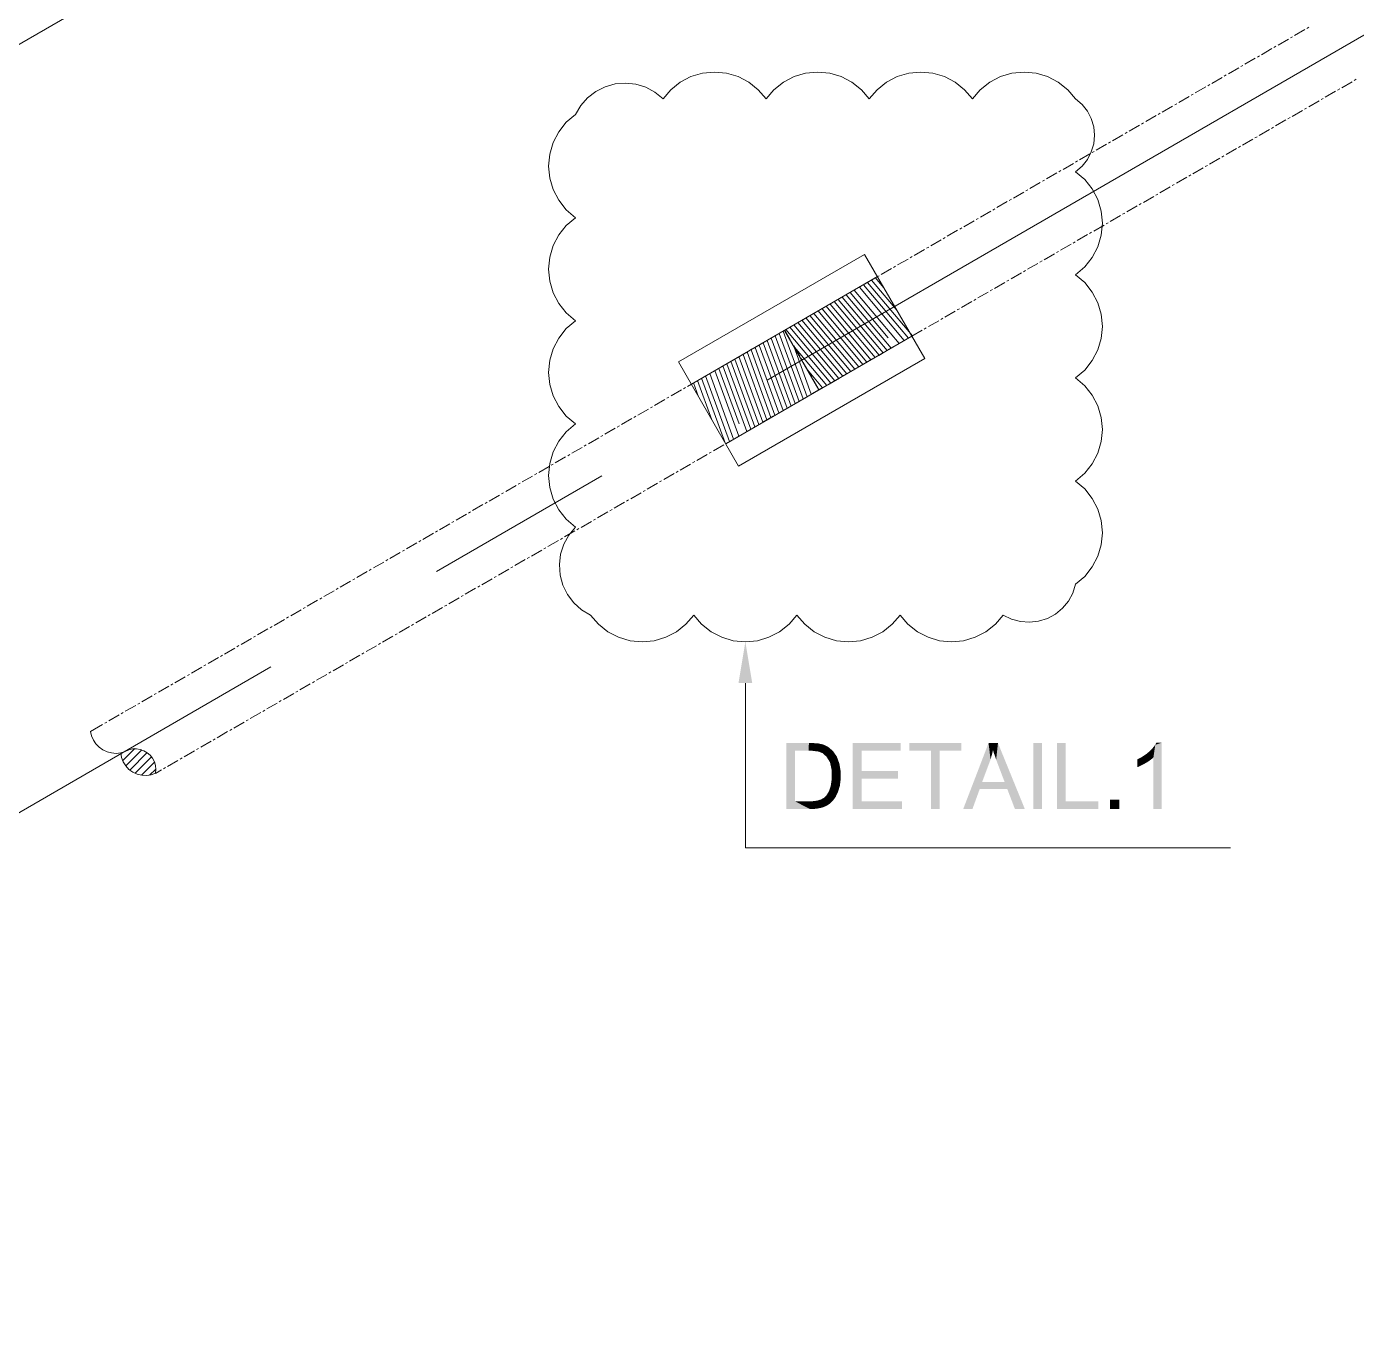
# Model space of a CAD drawing. Header units: millimetres. Extents: x 2 to 579, y 1 to 405.
# Drawn here: x 212.46 to 229.87, y 105.56 to 122.5 of the extents above; entities that cross this region are included whole.
import ezdxf

# ---------------------------------------------------------------- set-up
doc = ezdxf.new("R2010")
doc.units = ezdxf.units.MM
doc.linetypes.add('XKITLINE00', pattern=[0])
doc.layers.add('LinkedObject', color=7, linetype='Continuous', lineweight=0)

# ---------------------------------------------------------------- blocks, each defined once
blk = doc.blocks.new('*A4')
at = {"layer": 'LinkedObject'}
for color, points in [(6, [(221.958, 113.909), (221.778, 113.909), (221.868, 114.449)]), (7, [(222.402, 113.125), (222.516, 113.023), (222.402, 112.261)]), (7, [(222.697, 113.023), (222.402, 113.125), (222.699, 113.125)]), (7, [(222.516, 113.023), (222.402, 113.125), (222.697, 113.023)]), (7, [(222.402, 112.261), (222.516, 113.023), (222.516, 112.363)]), (7, [(222.699, 113.125), (222.748, 113.023), (222.697, 113.023)]), (7, [(222.749, 113.125), (222.748, 113.023), (222.699, 113.125)]), (7, [(222.749, 113.125), (222.822, 113.014), (222.748, 113.023)]), (7, [(222.826, 113.119), (222.822, 113.014), (222.749, 113.125)]), (7, [(222.853, 113.113), (222.822, 113.014), (222.826, 113.119)]), (7, [(222.853, 113.113), (222.845, 113.006), (222.822, 113.014)]), (7, [(222.845, 113.006), (222.853, 113.113), (222.877, 112.993)]), (7, [(222.953, 113.073), (222.853, 113.113), (222.89, 113.104)]), (7, [(222.979, 113.051), (222.853, 113.113), (222.953, 113.073)]), (7, [(222.931, 112.945), (222.853, 113.113), (222.979, 113.051)]), (7, [(222.877, 112.993), (222.853, 113.113), (222.931, 112.945)]), (7, [(222.979, 113.051), (222.953, 112.908), (222.931, 112.945)]), (7, [(223.013, 113.022), (222.953, 112.908), (222.979, 113.051)]), (7, [(223.065, 112.948), (222.953, 112.908), (223.013, 113.022)]), (7, [(223.388, 112.759), (223.274, 112.261), (223.274, 113.125)]), (7, [(223.388, 112.759), (223.274, 113.125), (223.388, 113.023)]), (7, [(223.899, 113.023), (223.274, 113.125), (223.899, 113.125)]), (7, [(223.388, 113.023), (223.274, 113.125), (223.899, 113.023)]), (7, [(224.012, 113.125), (224.296, 113.023), (224.012, 113.023)]), (7, [(224.41, 113.023), (224.296, 113.023), (224.012, 113.125)]), (7, [(224.41, 113.023), (224.012, 113.125), (224.696, 113.125)]), (7, [(224.296, 112.261), (224.41, 113.023), (224.41, 112.261)]), (7, [(224.296, 113.023), (224.41, 113.023), (224.296, 112.261)]), (7, [(224.41, 113.023), (224.696, 113.125), (224.696, 113.023)]), (7, [(225.051, 113.125), (225.062, 112.869), (224.719, 112.261)]), (7, [(225.062, 112.869), (225.051, 113.125), (225.077, 112.91)]), (7, [(225.077, 112.91), (225.051, 113.125), (225.1, 112.993)]), (7, [(225.1, 112.993), (225.051, 113.125), (225.109, 113.035)]), (7, [(225.174, 113.125), (225.109, 113.035), (225.051, 113.125)]), (7, [(225.109, 113.035), (225.174, 113.125), (225.119, 112.999)]), (7, [(225.119, 112.999), (225.174, 113.125), (225.15, 112.909)]), (7, [(225.15, 112.909), (225.174, 113.125), (225.17, 112.855)]), (7, [(225.17, 112.855), (225.174, 113.125), (225.261, 112.616)]), (7, [(225.261, 112.616), (225.174, 113.125), (225.296, 112.523)]), (7, [(225.296, 112.523), (225.174, 113.125), (225.526, 112.261)]), (7, [(225.751, 113.125), (225.637, 112.261), (225.637, 113.125)]), (7, [(225.751, 112.261), (225.637, 112.261), (225.751, 113.125)]), (7, [(226.062, 113.125), (225.948, 112.261), (225.948, 113.125)]), (7, [(226.062, 112.363), (225.948, 112.261), (226.062, 113.125)]), (7, [(227.14, 112.882), (227.042, 112.933), (227.119, 112.983)]), (7, [(227.153, 113.013), (227.209, 112.937), (227.119, 112.983)]), (7, [(227.119, 112.983), (227.209, 112.937), (227.14, 112.882)]), (7, [(227.209, 112.937), (227.153, 113.013), (227.186, 113.043)]), (7, [(227.233, 113.101), (227.209, 112.937), (227.186, 113.043)]), (7, [(227.209, 112.261), (227.233, 113.101), (227.315, 112.261)]), (7, [(227.209, 112.937), (227.233, 113.101), (227.209, 112.261)]), (7, [(227.315, 113.129), (227.233, 113.101), (227.247, 113.129)]), (7, [(227.315, 112.261), (227.233, 113.101), (227.315, 113.129)]), (7, [(222.953, 112.908), (223.065, 112.948), (222.976, 112.872)]), (7, [(222.976, 112.872), (223.065, 112.948), (223.081, 112.903)]), (7, [(223.081, 112.903), (222.998, 112.768), (222.976, 112.872)]), (7, [(223.098, 112.858), (222.998, 112.768), (223.081, 112.903)]), (7, [(223.115, 112.756), (222.998, 112.768), (223.098, 112.858)]), (7, [(224.719, 112.261), (225.062, 112.869), (224.967, 112.616)]), (7, [(227.042, 112.933), (227.078, 112.846), (226.997, 112.912)]), (7, [(226.997, 112.912), (227.078, 112.846), (226.997, 112.809)]), (7, [(226.997, 112.809), (227.078, 112.846), (227.022, 112.818)]), (7, [(227.078, 112.846), (227.042, 112.933), (227.109, 112.864)]), (7, [(227.109, 112.864), (227.042, 112.933), (227.14, 112.882)]), (7, [(227.14, 112.882), (227.209, 112.937), (227.19, 112.919)]), (7, [(222.998, 112.651), (223.115, 112.649), (222.986, 112.568)]), (7, [(222.986, 112.568), (223.115, 112.649), (223.092, 112.524)]), (7, [(223.115, 112.698), (222.998, 112.768), (223.115, 112.756)]), (7, [(222.998, 112.768), (223.115, 112.698), (222.998, 112.7)]), (7, [(223.115, 112.698), (222.998, 112.651), (222.998, 112.7)]), (7, [(223.115, 112.649), (222.998, 112.651), (223.115, 112.698)]), (7, [(223.092, 112.524), (223.115, 112.649), (223.104, 112.562)]), (7, [(223.388, 112.657), (223.274, 112.261), (223.388, 112.759)]), (7, [(223.388, 112.363), (223.274, 112.261), (223.388, 112.657)]), (7, [(223.867, 112.657), (223.388, 112.759), (223.867, 112.759)]), (7, [(223.388, 112.657), (223.388, 112.759), (223.867, 112.657)]), (7, [(224.935, 112.523), (224.719, 112.261), (224.967, 112.616)]), (7, [(224.967, 112.616), (225.296, 112.523), (224.935, 112.523)]), (7, [(225.261, 112.616), (225.296, 112.523), (224.967, 112.616)]), (7, [(223.034, 112.398), (222.912, 112.424), (222.932, 112.444)]), (7, [(222.932, 112.444), (223.092, 112.524), (223.034, 112.398)]), (7, [(222.964, 112.499), (223.092, 112.524), (222.932, 112.444)]), (7, [(222.975, 112.533), (223.092, 112.524), (222.964, 112.499)]), (7, [(223.092, 112.524), (222.975, 112.533), (222.986, 112.568)]), (7, [(223.034, 112.398), (223.092, 112.524), (223.051, 112.423)]), (7, [(223.051, 112.423), (223.092, 112.524), (223.081, 112.486)]), (7, [(224.719, 112.261), (224.935, 112.523), (224.84, 112.261)]), (7, [(225.296, 112.523), (225.526, 112.261), (225.396, 112.261)]), (7, [(222.516, 112.363), (222.713, 112.261), (222.402, 112.261)]), (7, [(222.7, 112.363), (222.713, 112.261), (222.516, 112.363)]), (7, [(222.7, 112.363), (222.752, 112.261), (222.713, 112.261)]), (7, [(222.743, 112.363), (222.752, 112.261), (222.7, 112.363)]), (7, [(222.852, 112.276), (222.743, 112.363), (222.81, 112.371)]), (7, [(222.822, 112.269), (222.743, 112.363), (222.852, 112.276)]), (7, [(222.752, 112.261), (222.743, 112.363), (222.822, 112.269)]), (7, [(222.834, 112.379), (222.852, 112.276), (222.81, 112.371)]), (7, [(222.859, 112.387), (222.852, 112.276), (222.834, 112.379)]), (7, [(222.852, 112.276), (222.859, 112.387), (222.882, 112.283)]), (7, [(222.955, 112.319), (222.859, 112.387), (222.897, 112.409)]), (7, [(222.934, 112.305), (222.859, 112.387), (222.955, 112.319)]), (7, [(222.882, 112.283), (222.859, 112.387), (222.934, 112.305)]), (7, [(222.912, 112.424), (222.976, 112.334), (222.897, 112.409)]), (7, [(222.897, 112.409), (222.976, 112.334), (222.955, 112.319)]), (7, [(223.016, 112.373), (222.912, 112.424), (223.034, 112.398)]), (7, [(222.976, 112.334), (222.912, 112.424), (223.016, 112.373)]), (7, [(223.274, 112.261), (223.388, 112.363), (223.919, 112.261)]), (7, [(223.919, 112.261), (223.388, 112.363), (223.919, 112.363)]), (7, [(225.948, 112.261), (226.062, 112.363), (226.488, 112.261)]), (7, [(226.488, 112.261), (226.062, 112.363), (226.488, 112.363)]), (7, [(226.761, 112.382), (226.64, 112.261), (226.64, 112.382)]), (7, [(226.761, 112.261), (226.64, 112.261), (226.761, 112.382)])]:
    blk.add_hatch(color=color, dxfattribs=at).paths.add_polyline_path(points, flags=17)
at = {"layer": 'LinkedObject', "color": 6, "linetype": 'XKITLINE00', "lineweight": 0}
for p, q in [((191.335, 110.118), (232.728, 134.042)), ((222.152, 117.874), (236.973, 126.441)), ((217.823, 115.372), (219.987, 116.623)), ((200.837, 105.555), (215.658, 114.121)), ((221.868, 113.909), (221.868, 111.752)), ((221.868, 111.752), (228.216, 111.752))]:
    blk.add_line(p, q, dxfattribs=at)
at = {"layer": 'LinkedObject', "color": 9, "linetype": 'XKITLINE00', "lineweight": 0}
for p, q in [((229.002, 122.353), (229.029, 122.369)), ((229.056, 122.385), (229.191, 122.463)), ((229.218, 122.478), (229.245, 122.494)), ((228.623, 122.134), (228.758, 122.213)), ((228.786, 122.228), (228.813, 122.244)), ((228.84, 122.259), (228.975, 122.338)), ((228.407, 122.009), (228.542, 122.087)), ((228.569, 122.103), (228.596, 122.119)), ((228.136, 121.853), (228.163, 121.869)), ((228.19, 121.884), (228.326, 121.962)), ((228.353, 121.978), (228.38, 121.994)), ((227.757, 121.634), (227.893, 121.712)), ((227.92, 121.728), (227.947, 121.743)), ((227.974, 121.759), (228.109, 121.837)), ((229.62, 121.671), (229.647, 121.687)), ((229.674, 121.702), (229.809, 121.78)), ((229.836, 121.796), (229.863, 121.812)), ((227.487, 121.478), (227.514, 121.493)), ((227.541, 121.509), (227.676, 121.587)), ((227.703, 121.603), (227.73, 121.618)), ((229.241, 121.452), (229.376, 121.53)), ((229.403, 121.546), (229.43, 121.561)), ((229.457, 121.577), (229.593, 121.655)), ((227.108, 121.259), (227.243, 121.337)), ((227.27, 121.352), (227.297, 121.368)), ((227.324, 121.384), (227.46, 121.462)), ((229.025, 121.327), (229.16, 121.405)), ((229.187, 121.421), (229.214, 121.436)), ((226.892, 121.134), (227.027, 121.212)), ((227.054, 121.227), (227.081, 121.243)), ((228.592, 121.077), (228.727, 121.155)), ((228.754, 121.17), (228.781, 121.186)), ((228.808, 121.202), (228.943, 121.28)), ((228.97, 121.296), (228.998, 121.311)), ((226.621, 120.977), (226.648, 120.993)), ((226.675, 121.008), (226.81, 121.087)), ((226.837, 121.102), (226.865, 121.118)), ((228.375, 120.952), (228.511, 121.03)), ((228.538, 121.045), (228.565, 121.061)), ((226.242, 120.758), (226.378, 120.836)), ((226.405, 120.852), (226.432, 120.868)), ((226.459, 120.883), (226.594, 120.962)), ((228.105, 120.795), (228.132, 120.811)), ((228.159, 120.826), (228.294, 120.905)), ((228.321, 120.92), (228.348, 120.936)), ((226.026, 120.633), (226.161, 120.711)), ((226.188, 120.727), (226.215, 120.743)), ((227.726, 120.576), (227.861, 120.654)), ((227.888, 120.67), (227.915, 120.686)), ((227.942, 120.701), (228.078, 120.78)), ((225.593, 120.383), (225.728, 120.461)), ((225.755, 120.477), (225.782, 120.492)), ((225.809, 120.508), (225.945, 120.586)), ((225.972, 120.602), (225.999, 120.618)), ((227.509, 120.451), (227.645, 120.529)), ((227.672, 120.545), (227.699, 120.561)), ((225.376, 120.258), (225.512, 120.336)), ((225.539, 120.352), (225.566, 120.367)), ((227.077, 120.201), (227.212, 120.279)), ((227.239, 120.295), (227.266, 120.31)), ((227.293, 120.326), (227.428, 120.404)), ((227.455, 120.42), (227.482, 120.436)), ((225.106, 120.101), (225.133, 120.117)), ((225.16, 120.133), (225.295, 120.211)), ((225.322, 120.227), (225.349, 120.242)), ((226.86, 120.076), (226.995, 120.154)), ((227.022, 120.17), (227.049, 120.185)), ((224.727, 119.883), (224.862, 119.961)), ((224.889, 119.976), (224.916, 119.992)), ((224.944, 120.008), (225.079, 120.086)), ((226.59, 119.919), (226.617, 119.935)), ((226.644, 119.951), (226.779, 120.029)), ((226.806, 120.045), (226.833, 120.06)), ((224.511, 119.757), (224.646, 119.836)), ((224.673, 119.851), (224.7, 119.867)), ((226.211, 119.701), (226.346, 119.779)), ((226.373, 119.794), (226.4, 119.81)), ((226.427, 119.826), (226.562, 119.904)), ((224.078, 119.507), (224.213, 119.585)), ((224.24, 119.601), (224.267, 119.617)), ((224.294, 119.632), (224.429, 119.711)), ((224.457, 119.726), (224.484, 119.742)), ((225.994, 119.575), (226.13, 119.654)), ((226.157, 119.669), (226.184, 119.685)), ((223.861, 119.382), (223.997, 119.46)), ((224.024, 119.476), (224.051, 119.492)), ((225.561, 119.325), (225.697, 119.403)), ((225.724, 119.419), (225.751, 119.435)), ((225.778, 119.45), (225.913, 119.529)), ((225.94, 119.544), (225.967, 119.56)), ((223.591, 119.226), (223.618, 119.241)), ((223.645, 119.257), (223.78, 119.335)), ((223.807, 119.351), (223.834, 119.367)), ((225.345, 119.2), (225.48, 119.278)), ((225.507, 119.294), (225.534, 119.31)), ((223.212, 119.007), (223.347, 119.085)), ((223.374, 119.101), (223.401, 119.116)), ((223.428, 119.132), (223.564, 119.21)), ((225.074, 119.044), (225.101, 119.059)), ((225.128, 119.075), (225.264, 119.153)), ((225.291, 119.169), (225.318, 119.185)), ((222.996, 118.882), (223.131, 118.96)), ((223.158, 118.976), (223.185, 118.991)), ((224.696, 118.825), (224.831, 118.903)), ((224.858, 118.919), (224.885, 118.934)), ((224.912, 118.95), (225.047, 119.028)), ((222.622, 118.666), (222.698, 118.71)), ((222.725, 118.725), (222.752, 118.741)), ((222.779, 118.757), (222.914, 118.835)), ((222.941, 118.851), (222.968, 118.866)), ((224.479, 118.7), (224.614, 118.778)), ((224.641, 118.794), (224.669, 118.809)), ((224.209, 118.543), (224.236, 118.559)), ((224.263, 118.575), (224.398, 118.653)), ((224.425, 118.668), (224.452, 118.684)), ((221.977, 118.293), (222.135, 118.384)), ((222.454, 118.405), (222.383, 118.528)), ((222.485, 118.351), (222.47, 118.378)), ((223.83, 118.324), (223.965, 118.403)), ((223.992, 118.418), (224.019, 118.434)), ((224.046, 118.45), (224.182, 118.528)), ((221.761, 118.168), (221.896, 118.246)), ((221.923, 118.262), (221.95, 118.278)), ((222.579, 118.188), (222.501, 118.324)), ((223.559, 118.168), (223.586, 118.184)), ((223.613, 118.199), (223.749, 118.278)), ((223.776, 118.293), (223.803, 118.309)), ((221.49, 118.012), (221.517, 118.028)), ((221.545, 118.043), (221.68, 118.121)), ((221.707, 118.137), (221.734, 118.153)), ((222.61, 118.134), (222.595, 118.161)), ((222.704, 117.972), (222.626, 118.107)), ((223.18, 117.949), (223.316, 118.027)), ((223.343, 118.043), (223.37, 118.059)), ((223.397, 118.074), (223.532, 118.152)), ((221.112, 117.793), (221.247, 117.871)), ((221.274, 117.887), (221.301, 117.902)), ((221.328, 117.918), (221.463, 117.996)), ((222.736, 117.918), (222.72, 117.945)), ((222.822, 117.768), (222.751, 117.891)), ((222.964, 117.824), (223.099, 117.902)), ((223.126, 117.918), (223.153, 117.934)), ((220.895, 117.668), (221.03, 117.746)), ((221.058, 117.762), (221.085, 117.777)), ((222.693, 117.668), (222.72, 117.683)), ((222.748, 117.699), (222.883, 117.777)), ((222.91, 117.793), (222.937, 117.808)), ((220.462, 117.418), (220.598, 117.496)), ((220.625, 117.511), (220.652, 117.527)), ((220.679, 117.543), (220.814, 117.621)), ((220.841, 117.637), (220.868, 117.652)), ((222.315, 117.449), (222.45, 117.527)), ((222.477, 117.543), (222.504, 117.558)), ((222.531, 117.574), (222.666, 117.652)), ((220.246, 117.293), (220.381, 117.371)), ((220.408, 117.386), (220.435, 117.402)), ((222.098, 117.324), (222.233, 117.402)), ((222.261, 117.417), (222.288, 117.433)), ((219.975, 117.136), (220.002, 117.152)), ((220.029, 117.167), (220.165, 117.246)), ((220.192, 117.261), (220.219, 117.277)), ((221.665, 117.073), (221.801, 117.152)), ((221.828, 117.167), (221.855, 117.183)), ((221.882, 117.199), (222.017, 117.277)), ((222.044, 117.292), (222.071, 117.308)), ((219.596, 116.917), (219.732, 116.995)), ((219.759, 117.011), (219.786, 117.027)), ((219.813, 117.042), (219.948, 117.121)), ((221.449, 116.948), (221.584, 117.027)), ((221.611, 117.042), (221.638, 117.058)), ((219.38, 116.792), (219.515, 116.87)), ((219.542, 116.886), (219.569, 116.902)), ((221.178, 116.792), (221.205, 116.808)), ((221.232, 116.823), (221.368, 116.901)), ((221.395, 116.917), (221.422, 116.933)), ((218.947, 116.542), (219.082, 116.62)), ((219.109, 116.636), (219.137, 116.651)), ((219.164, 116.667), (219.299, 116.745)), ((219.326, 116.761), (219.353, 116.777)), ((220.8, 116.573), (220.935, 116.651)), ((220.962, 116.667), (220.989, 116.683)), ((221.016, 116.698), (221.151, 116.776)), ((218.731, 116.417), (218.866, 116.495)), ((218.893, 116.511), (218.92, 116.526)), ((220.583, 116.448), (220.718, 116.526)), ((220.745, 116.542), (220.772, 116.557)), ((218.46, 116.26), (218.487, 116.276)), ((218.514, 116.292), (218.65, 116.37)), ((218.677, 116.386), (218.704, 116.401)), ((220.15, 116.198), (220.285, 116.276)), ((220.313, 116.292), (220.34, 116.307)), ((220.367, 116.323), (220.502, 116.401)), ((220.529, 116.417), (220.556, 116.432)), ((218.081, 116.042), (218.217, 116.12)), ((218.244, 116.135), (218.271, 116.151)), ((218.298, 116.167), (218.433, 116.245)), ((219.934, 116.073), (220.069, 116.151)), ((220.096, 116.166), (220.123, 116.182)), ((217.865, 115.916), (218, 115.995)), ((218.027, 116.01), (218.054, 116.026)), ((219.663, 115.916), (219.69, 115.932)), ((219.717, 115.948), (219.853, 116.026)), ((219.88, 116.041), (219.907, 116.057)), ((217.594, 115.76), (217.621, 115.776)), ((217.648, 115.791), (217.784, 115.87)), ((217.811, 115.885), (217.838, 115.901)), ((219.284, 115.697), (219.42, 115.776)), ((219.447, 115.791), (219.474, 115.807)), ((219.501, 115.822), (219.636, 115.901)), ((217.216, 115.541), (217.351, 115.619)), ((217.378, 115.635), (217.405, 115.651)), ((217.432, 115.666), (217.567, 115.744)), ((219.068, 115.572), (219.203, 115.65)), ((219.23, 115.666), (219.257, 115.682)), ((216.945, 115.385), (216.972, 115.4)), ((216.999, 115.416), (217.134, 115.494)), ((217.161, 115.51), (217.188, 115.526)), ((218.635, 115.322), (218.77, 115.4)), ((218.797, 115.416), (218.824, 115.432)), ((218.851, 115.447), (218.987, 115.525)), ((219.014, 115.541), (219.041, 115.557)), ((216.566, 115.166), (216.701, 115.244)), ((216.729, 115.26), (216.756, 115.275)), ((216.783, 115.291), (216.918, 115.369)), ((218.419, 115.197), (218.554, 115.275)), ((218.581, 115.291), (218.608, 115.306)), ((216.35, 115.041), (216.485, 115.119)), ((216.512, 115.135), (216.539, 115.15)), ((218.148, 115.041), (218.175, 115.056)), ((218.202, 115.072), (218.337, 115.15)), ((218.364, 115.166), (218.392, 115.181)), ((216.079, 114.884), (216.106, 114.9)), ((216.133, 114.916), (216.269, 114.994)), ((216.296, 115.01), (216.323, 115.025)), ((217.769, 114.822), (217.905, 114.9)), ((217.932, 114.916), (217.959, 114.931)), ((217.986, 114.947), (218.121, 115.025)), ((215.7, 114.665), (215.836, 114.744)), ((215.863, 114.759), (215.89, 114.775)), ((215.917, 114.791), (216.052, 114.869)), ((217.553, 114.697), (217.688, 114.775)), ((217.715, 114.79), (217.742, 114.806)), ((215.484, 114.54), (215.619, 114.619)), ((215.646, 114.634), (215.673, 114.65)), ((217.282, 114.54), (217.309, 114.556)), ((217.336, 114.571), (217.472, 114.65)), ((217.499, 114.665), (217.526, 114.681)), ((215.051, 114.29), (215.186, 114.368)), ((215.213, 114.384), (215.24, 114.4)), ((215.268, 114.415), (215.403, 114.493)), ((215.43, 114.509), (215.457, 114.525)), ((216.903, 114.321), (217.039, 114.399)), ((217.066, 114.415), (217.093, 114.431)), ((217.12, 114.446), (217.255, 114.525)), ((214.835, 114.165), (214.97, 114.243)), ((214.997, 114.259), (215.024, 114.275)), ((216.633, 114.165), (216.66, 114.181)), ((216.687, 114.196), (216.822, 114.274)), ((216.849, 114.29), (216.876, 114.306)), ((214.564, 114.009), (214.591, 114.024)), ((214.618, 114.04), (214.753, 114.118)), ((214.78, 114.134), (214.808, 114.149)), ((216.254, 113.946), (216.389, 114.024)), ((216.416, 114.04), (216.443, 114.055)), ((216.471, 114.071), (216.606, 114.149)), ((214.185, 113.79), (214.321, 113.868)), ((214.348, 113.884), (214.375, 113.899)), ((214.402, 113.915), (214.537, 113.993)), ((216.038, 113.821), (216.173, 113.899)), ((216.2, 113.915), (216.227, 113.93)), ((213.969, 113.665), (214.104, 113.743)), ((214.131, 113.759), (214.158, 113.774)), ((215.767, 113.665), (215.794, 113.68)), ((215.821, 113.696), (215.956, 113.774)), ((215.984, 113.79), (216.011, 113.805)), ((213.536, 113.414), (213.671, 113.493)), ((213.698, 113.508), (213.725, 113.524)), ((213.752, 113.54), (213.888, 113.618)), ((213.915, 113.633), (213.942, 113.649)), ((215.388, 113.446), (215.524, 113.524)), ((215.551, 113.539), (215.578, 113.555)), ((215.605, 113.571), (215.74, 113.649)), ((213.297, 113.277), (213.455, 113.368)), ((213.482, 113.383), (213.509, 113.399)), ((215.172, 113.32), (215.307, 113.399)), ((215.334, 113.414), (215.361, 113.43)), ((214.739, 113.07), (214.874, 113.148)), ((214.901, 113.164), (214.928, 113.18)), ((214.955, 113.195), (215.091, 113.274)), ((215.118, 113.289), (215.145, 113.305)), ((214.522, 112.945), (214.658, 113.023)), ((214.685, 113.039), (214.712, 113.055)), ((214.252, 112.789), (214.279, 112.804)), ((214.306, 112.82), (214.441, 112.898)), ((214.468, 112.914), (214.495, 112.93)), ((214.146, 112.728), (214.225, 112.773))]:
    blk.add_line(p, q, dxfattribs=at)
at = {"layer": 'LinkedObject', "color": 2, "linetype": 'XKITLINE00', "lineweight": 0}
for p, q in [((221.156, 121.847), (221.016, 121.774)), ((221.307, 121.892), (221.156, 121.847)), ((221.465, 121.907), (221.307, 121.892)), ((221.622, 121.892), (221.465, 121.907)), ((221.773, 121.847), (221.622, 121.892)), ((221.913, 121.774), (221.773, 121.847)), ((222.506, 121.847), (222.366, 121.774)), ((222.657, 121.892), (222.506, 121.847)), ((222.815, 121.907), (222.657, 121.892)), ((222.972, 121.892), (222.815, 121.907)), ((223.123, 121.847), (222.972, 121.892)), ((223.263, 121.774), (223.123, 121.847)), ((223.856, 121.847), (223.716, 121.774)), ((224.007, 121.892), (223.856, 121.847)), ((224.165, 121.907), (224.007, 121.892)), ((224.322, 121.892), (224.165, 121.907)), ((224.473, 121.847), (224.322, 121.892)), ((224.613, 121.774), (224.473, 121.847)), ((225.206, 121.847), (225.066, 121.774)), ((225.357, 121.892), (225.206, 121.847)), ((225.515, 121.907), (225.357, 121.892)), ((225.672, 121.892), (225.515, 121.907)), ((225.823, 121.847), (225.672, 121.892)), ((225.963, 121.774), (225.823, 121.847)), ((220.032, 121.715), (219.911, 121.654)), ((220.164, 121.752), (220.032, 121.715)), ((220.299, 121.763), (220.164, 121.752)), ((220.435, 121.748), (220.299, 121.763)), ((220.564, 121.707), (220.435, 121.748)), ((220.684, 121.642), (220.564, 121.707)), ((220.892, 121.676), (220.79, 121.556)), ((221.016, 121.774), (220.892, 121.676)), ((222.037, 121.676), (221.913, 121.774)), ((222.14, 121.556), (222.037, 121.676)), ((222.242, 121.676), (222.14, 121.556)), ((222.366, 121.774), (222.242, 121.676)), ((223.387, 121.676), (223.263, 121.774)), ((223.49, 121.556), (223.387, 121.676)), ((223.592, 121.676), (223.49, 121.556)), ((223.716, 121.774), (223.592, 121.676)), ((224.737, 121.676), (224.613, 121.774)), ((224.84, 121.556), (224.737, 121.676)), ((224.942, 121.676), (224.84, 121.556)), ((225.066, 121.774), (224.942, 121.676)), ((226.087, 121.676), (225.963, 121.774)), ((226.19, 121.556), (226.087, 121.676)), ((219.803, 121.571), (219.713, 121.469)), ((219.911, 121.654), (219.803, 121.571)), ((220.79, 121.556), (220.684, 121.642)), ((220.79, 121.556), (220.79, 121.556)), ((222.14, 121.556), (222.14, 121.556)), ((223.49, 121.556), (223.49, 121.556)), ((224.84, 121.556), (224.84, 121.556)), ((226.274, 121.484), (226.19, 121.556)), ((219.644, 121.351), (219.524, 121.249)), ((219.713, 121.469), (219.644, 121.351)), ((219.644, 121.351), (219.644, 121.351)), ((226.344, 121.396), (226.274, 121.484)), ((226.395, 121.297), (226.344, 121.396)), ((219.524, 121.249), (219.426, 121.125)), ((226.427, 121.191), (226.395, 121.297)), ((226.437, 121.08), (226.427, 121.191)), ((219.353, 120.985), (219.308, 120.834)), ((219.426, 121.125), (219.353, 120.985)), ((226.395, 120.862), (226.427, 120.969)), ((226.427, 120.969), (226.437, 121.08)), ((219.308, 120.834), (219.293, 120.676)), ((226.344, 120.763), (226.395, 120.862)), ((219.293, 120.676), (219.308, 120.519)), ((226.19, 120.603), (226.274, 120.676)), ((226.274, 120.676), (226.344, 120.763)), ((219.308, 120.519), (219.353, 120.368)), ((226.31, 120.501), (226.19, 120.603)), ((226.19, 120.603), (226.19, 120.603)), ((226.408, 120.377), (226.31, 120.501)), ((219.353, 120.368), (219.426, 120.228)), ((226.481, 120.237), (226.408, 120.377)), ((219.426, 120.228), (219.524, 120.104)), ((219.524, 120.104), (219.644, 120.001)), ((226.526, 120.086), (226.481, 120.237)), ((219.644, 120.001), (219.524, 119.899)), ((219.644, 120.001), (219.644, 120.001)), ((226.541, 119.928), (226.526, 120.086)), ((226.526, 119.771), (226.541, 119.928)), ((219.426, 119.775), (219.353, 119.635)), ((219.524, 119.899), (219.426, 119.775)), ((226.481, 119.62), (226.526, 119.771)), ((219.353, 119.635), (219.308, 119.484)), ((226.408, 119.48), (226.481, 119.62)), ((219.308, 119.484), (219.293, 119.326)), ((226.31, 119.356), (226.408, 119.48)), ((219.293, 119.326), (219.308, 119.169)), ((226.19, 119.253), (226.31, 119.356)), ((226.31, 119.151), (226.19, 119.253)), ((226.19, 119.253), (226.19, 119.253)), ((219.308, 119.169), (219.353, 119.018)), ((226.408, 119.027), (226.31, 119.151)), ((219.353, 119.018), (219.426, 118.878)), ((226.481, 118.887), (226.408, 119.027)), ((226.526, 118.736), (226.481, 118.887)), ((219.426, 118.878), (219.524, 118.754)), ((219.524, 118.754), (219.644, 118.651)), ((226.541, 118.578), (226.526, 118.736)), ((219.524, 118.549), (219.426, 118.425)), ((219.644, 118.651), (219.524, 118.549)), ((219.644, 118.651), (219.644, 118.651)), ((226.526, 118.421), (226.541, 118.578)), ((219.426, 118.425), (219.353, 118.285)), ((226.481, 118.27), (226.526, 118.421)), ((219.353, 118.285), (219.308, 118.134)), ((226.408, 118.13), (226.481, 118.27)), ((219.308, 118.134), (219.293, 117.976)), ((226.31, 118.006), (226.408, 118.13)), ((219.293, 117.976), (219.308, 117.819)), ((226.19, 117.903), (226.31, 118.006)), ((226.31, 117.801), (226.19, 117.903)), ((226.19, 117.903), (226.19, 117.903)), ((219.308, 117.819), (219.353, 117.668)), ((219.353, 117.668), (219.426, 117.528)), ((226.408, 117.677), (226.31, 117.801)), ((226.481, 117.537), (226.408, 117.677)), ((219.426, 117.528), (219.524, 117.404)), ((226.526, 117.386), (226.481, 117.537)), ((219.524, 117.404), (219.644, 117.301)), ((226.541, 117.228), (226.526, 117.386)), ((219.524, 117.199), (219.426, 117.075)), ((219.644, 117.301), (219.524, 117.199)), ((219.644, 117.301), (219.644, 117.301)), ((226.526, 117.071), (226.541, 117.228)), ((219.426, 117.075), (219.353, 116.935)), ((226.481, 116.92), (226.526, 117.071)), ((219.353, 116.935), (219.308, 116.784)), ((226.408, 116.78), (226.481, 116.92)), ((219.308, 116.784), (219.293, 116.626)), ((219.293, 116.626), (219.308, 116.469)), ((226.19, 116.553), (226.31, 116.656)), ((226.31, 116.656), (226.408, 116.78)), ((219.308, 116.469), (219.353, 116.318)), ((226.31, 116.451), (226.19, 116.553)), ((226.19, 116.553), (226.19, 116.553)), ((226.408, 116.327), (226.31, 116.451)), ((219.353, 116.318), (219.426, 116.178)), ((226.481, 116.187), (226.408, 116.327)), ((219.426, 116.178), (219.524, 116.054)), ((226.526, 116.036), (226.481, 116.187)), ((219.524, 116.054), (219.644, 115.951)), ((219.644, 115.951), (219.557, 115.846)), ((219.644, 115.951), (219.644, 115.951)), ((226.541, 115.878), (226.526, 116.036)), ((219.557, 115.846), (219.491, 115.726)), ((226.526, 115.721), (226.541, 115.878)), ((219.449, 115.596), (219.433, 115.46)), ((219.491, 115.726), (219.449, 115.596)), ((226.481, 115.57), (226.526, 115.721)), ((219.433, 115.46), (219.444, 115.324)), ((226.31, 115.306), (226.408, 115.43)), ((226.408, 115.43), (226.481, 115.57)), ((219.444, 115.324), (219.48, 115.192)), ((226.19, 115.203), (226.31, 115.306)), ((219.48, 115.192), (219.54, 115.07)), ((219.54, 115.07), (219.623, 114.961)), ((226.096, 114.983), (226.153, 115.088)), ((226.153, 115.088), (226.19, 115.203)), ((226.19, 115.203), (226.19, 115.203)), ((219.623, 114.961), (219.725, 114.87)), ((225.927, 114.813), (226.02, 114.89)), ((226.02, 114.89), (226.096, 114.983)), ((219.725, 114.87), (219.843, 114.8)), ((219.843, 114.8), (219.843, 114.8)), ((219.843, 114.8), (219.945, 114.68)), ((221.09, 114.68), (221.193, 114.8)), ((221.193, 114.8), (221.193, 114.8)), ((221.193, 114.8), (221.295, 114.68)), ((222.44, 114.68), (222.543, 114.8)), ((222.543, 114.8), (222.543, 114.8)), ((222.543, 114.8), (222.645, 114.68)), ((223.79, 114.68), (223.893, 114.8)), ((223.893, 114.8), (223.893, 114.8)), ((223.893, 114.8), (223.995, 114.68)), ((225.14, 114.68), (225.243, 114.8)), ((225.243, 114.8), (225.243, 114.8)), ((225.243, 114.8), (225.35, 114.747)), ((225.35, 114.747), (225.467, 114.714)), ((225.467, 114.714), (225.587, 114.705)), ((225.587, 114.705), (225.706, 114.719)), ((225.706, 114.719), (225.821, 114.755)), ((225.821, 114.755), (225.927, 114.813)), ((219.945, 114.68), (220.069, 114.582)), ((220.069, 114.582), (220.209, 114.509)), ((220.826, 114.509), (220.966, 114.582)), ((220.966, 114.582), (221.09, 114.68)), ((221.295, 114.68), (221.419, 114.582)), ((221.419, 114.582), (221.559, 114.509)), ((222.176, 114.509), (222.316, 114.582)), ((222.316, 114.582), (222.44, 114.68)), ((222.645, 114.68), (222.769, 114.582)), ((222.769, 114.582), (222.909, 114.509)), ((223.526, 114.509), (223.666, 114.582)), ((223.666, 114.582), (223.79, 114.68)), ((223.995, 114.68), (224.119, 114.582)), ((224.119, 114.582), (224.259, 114.509)), ((224.876, 114.509), (225.016, 114.582)), ((225.016, 114.582), (225.14, 114.68)), ((220.209, 114.509), (220.36, 114.464)), ((220.36, 114.464), (220.518, 114.449)), ((220.518, 114.449), (220.675, 114.464)), ((220.675, 114.464), (220.826, 114.509)), ((221.559, 114.509), (221.71, 114.464)), ((221.71, 114.464), (221.868, 114.449)), ((221.868, 114.449), (222.025, 114.464)), ((222.025, 114.464), (222.176, 114.509)), ((222.909, 114.509), (223.06, 114.464)), ((223.06, 114.464), (223.218, 114.449)), ((223.218, 114.449), (223.375, 114.464)), ((223.375, 114.464), (223.526, 114.509)), ((224.259, 114.509), (224.41, 114.464)), ((224.41, 114.464), (224.568, 114.449)), ((224.568, 114.449), (224.725, 114.464)), ((224.725, 114.464), (224.876, 114.509))]:
    blk.add_line(p, q, dxfattribs=at)
at = {"layer": 'LinkedObject', "color": 4, "linetype": 'XKITLINE00', "lineweight": 0}
for p, q in [((220.992, 118.114), (223.427, 119.521)), ((224.215, 118.157), (223.427, 119.521)), ((223.596, 119.229), (221.161, 117.821)), ((224.046, 118.45), (221.611, 117.042)), ((222.378, 118.525), (222.829, 117.746)), ((221.78, 116.75), (220.992, 118.114)), ((221.78, 116.75), (224.215, 118.157))]:
    blk.add_line(p, q, dxfattribs=at)
at = {"layer": 'LinkedObject', "color": 1, "linetype": 'XKITLINE00', "lineweight": 0}
for p, q in [((223.293, 119.054), (223.881, 118.354)), ((223.361, 119.093), (223.948, 118.393)), ((223.413, 119.123), (224.001, 118.423)), ((223.466, 119.154), (224.054, 118.454)), ((223.519, 119.184), (223.85, 118.79)), ((223.571, 119.215), (223.677, 119.089)), ((223.03, 118.902), (223.617, 118.202)), ((223.082, 118.932), (223.67, 118.232)), ((223.135, 118.962), (223.723, 118.263)), ((223.188, 118.993), (223.776, 118.293)), ((223.188, 118.993), (223.776, 118.293)), ((223.241, 119.023), (223.739, 118.429)), ((222.713, 118.719), (223.301, 118.019)), ((222.766, 118.749), (223.354, 118.049)), ((222.819, 118.78), (223.407, 118.08)), ((222.872, 118.81), (223.459, 118.11)), ((222.924, 118.841), (223.512, 118.141)), ((222.977, 118.871), (223.565, 118.171)), ((222.397, 118.536), (222.985, 117.836)), ((222.45, 118.566), (223.037, 117.867)), ((222.502, 118.597), (223.09, 117.897)), ((222.555, 118.627), (223.143, 117.927)), ((222.608, 118.658), (223.196, 117.958)), ((222.661, 118.688), (223.248, 117.988)), ((222.101, 118.365), (222.414, 117.506)), ((222.153, 118.395), (222.466, 117.536)), ((222.206, 118.426), (222.519, 117.567)), ((222.259, 118.456), (222.572, 117.597)), ((222.312, 118.486), (222.625, 117.628)), ((222.364, 118.517), (222.677, 117.658)), ((221.837, 118.212), (222.15, 117.354)), ((221.89, 118.243), (222.203, 117.384)), ((221.943, 118.273), (222.255, 117.415)), ((221.995, 118.304), (222.308, 117.445)), ((222.048, 118.334), (222.361, 117.476)), ((222.505, 118.306), (222.73, 117.689)), ((222.51, 118.308), (222.932, 117.806)), ((221.521, 118.029), (221.786, 117.301)), ((221.573, 118.06), (221.886, 117.201)), ((221.573, 118.06), (221.886, 117.201)), ((221.626, 118.09), (221.939, 117.232)), ((221.679, 118.121), (221.992, 117.262)), ((221.732, 118.151), (222.045, 117.293)), ((221.784, 118.182), (222.097, 117.323)), ((222.683, 118.009), (222.879, 117.775)), ((221.19, 117.838), (221.256, 117.655)), ((221.243, 117.869), (221.429, 117.356)), ((221.295, 117.899), (221.608, 117.041)), ((221.348, 117.93), (221.661, 117.071)), ((221.401, 117.96), (221.714, 117.101)), ((221.468, 117.999), (221.781, 117.14)), ((213.876, 113.053), (213.717, 112.894)), ((213.969, 113.038), (213.758, 112.827)), ((214.04, 113), (213.812, 112.772)), ((214.094, 112.946), (213.879, 112.731)), ((214.133, 112.876), (213.962, 112.705)), ((214.15, 112.784), (214.069, 112.704))]:
    blk.add_line(p, q, dxfattribs=at)
at = {"layer": 'LinkedObject', "color": 3, "linetype": 'XKITLINE00', "lineweight": 0}
for p, q in [((213.297, 113.277), (213.311, 113.218)), ((213.311, 113.218), (213.335, 113.163)), ((213.335, 113.163), (213.368, 113.113)), ((213.368, 113.113), (213.411, 113.069)), ((213.411, 113.069), (213.46, 113.035)), ((213.46, 113.035), (213.515, 113.009)), ((213.515, 113.009), (213.573, 112.995)), ((213.573, 112.995), (213.633, 112.99)), ((213.633, 112.99), (213.693, 112.997)), ((213.692, 112.997), (213.703, 112.936)), ((213.693, 112.997), (213.751, 113.015)), ((213.797, 113.035), (213.751, 113.015)), ((213.847, 113.047), (213.797, 113.035)), ((213.898, 113.049), (213.847, 113.047)), ((213.948, 113.041), (213.898, 113.049)), ((213.996, 113.024), (213.948, 113.041)), ((214.04, 112.998), (213.996, 113.024)), ((214.079, 112.965), (214.04, 112.998)), ((214.11, 112.925), (214.079, 112.965)), ((213.703, 112.936), (213.725, 112.878)), ((213.725, 112.878), (213.758, 112.826)), ((213.758, 112.826), (213.8, 112.78)), ((214.134, 112.88), (214.11, 112.925)), ((214.148, 112.831), (214.134, 112.88)), ((214.153, 112.78), (214.148, 112.831)), ((213.8, 112.78), (213.851, 112.744)), ((213.851, 112.744), (213.907, 112.718)), ((213.907, 112.718), (213.967, 112.703)), ((213.967, 112.703), (214.029, 112.7)), ((214.029, 112.7), (214.09, 112.709)), ((214.09, 112.709), (214.149, 112.729)), ((214.149, 112.729), (214.153, 112.78))]:
    blk.add_line(p, q, dxfattribs=at)

msp = doc.modelspace()

# ---------------------------------------------------------------- block references
at = {"lineweight": 0}
msp.add_blockref('*A4', (0, 0), dxfattribs=at)

doc.saveas('drawing.dxf')
